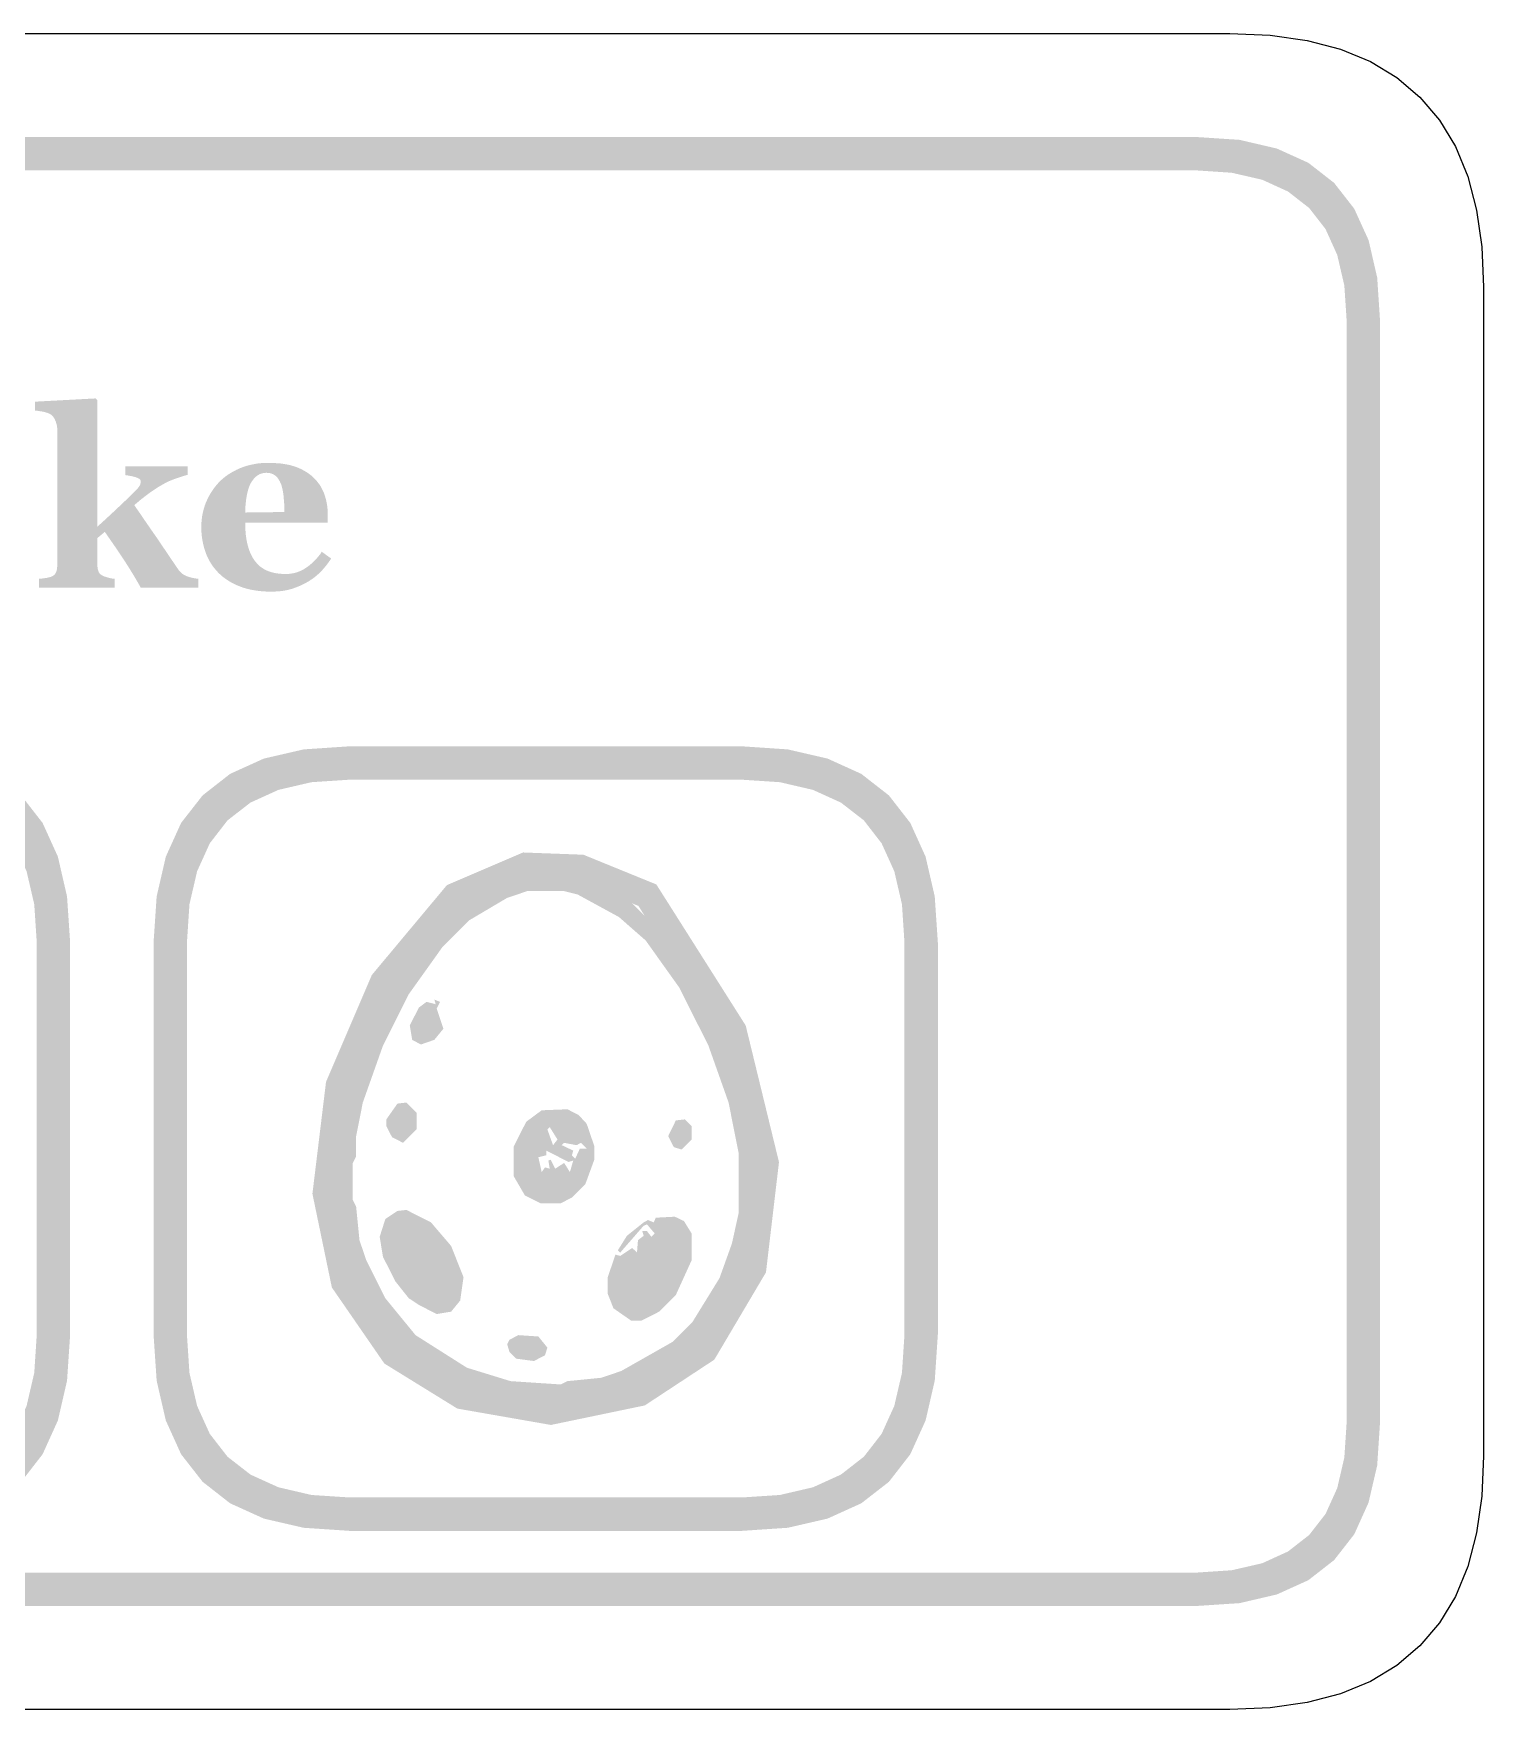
# Model space of a CAD drawing. Header units: millimetres. Extents: x 4 to 272, y 4 to 144.
# Drawn here: x 254.66 to 272.04, y 27.96 to 48.04 of the extents above; entities that cross this region are included whole.
import ezdxf

# ---------------------------------------------------------------- set-up
doc = ezdxf.new("R2010")
doc.units = ezdxf.units.MM
doc.layers.add('CUT', color=1, linetype='Continuous')
doc.layers.add('RASTER', color=7, linetype='Continuous')

msp = doc.modelspace()

# ---------------------------------------------------------------- hatches: boundary and pattern name
at = {"layer": 'RASTER'}
h = msp.add_hatch(color=7, dxfattribs=at)
h.paths.add_polyline_path([(209.2, 44.6), (209.234, 45.116), (209.337, 45.563), (209.509, 45.941), (209.75, 46.25), (210.059, 46.491), (210.438, 46.662), (210.884, 46.766), (211.4, 46.8), (268.6, 46.8), (269.116, 46.766), (269.563, 46.662), (269.941, 46.491), (270.25, 46.25), (270.491, 45.941), (270.663, 45.563), (270.766, 45.116), (270.8, 44.6), (270.8, 31.4), (270.766, 30.884), (270.662, 30.438), (270.491, 30.059), (270.25, 29.75), (269.941, 29.509), (269.563, 29.338), (269.116, 29.234), (268.6, 29.2), (211.4, 29.2), (210.884, 29.234), (210.438, 29.338), (210.059, 29.509), (209.75, 29.75), (209.509, 30.059), (209.337, 30.438), (209.234, 30.884), (209.2, 31.4)])
h.paths.add_polyline_path([(209.6, 44.6), (209.6, 31.4), (209.628, 30.978), (209.712, 30.613), (209.853, 30.303), (210.05, 30.05), (210.303, 29.853), (210.613, 29.712), (210.978, 29.628), (211.4, 29.6), (268.6, 29.6), (269.022, 29.628), (269.388, 29.712), (269.697, 29.853), (269.95, 30.05), (270.147, 30.303), (270.287, 30.612), (270.372, 30.978), (270.4, 31.4), (270.4, 44.6), (270.372, 45.022), (270.287, 45.387), (270.147, 45.697), (269.95, 45.95), (269.697, 46.147), (269.388, 46.288), (269.022, 46.372), (268.6, 46.4), (211.4, 46.4), (210.978, 46.372), (210.613, 46.288), (210.303, 46.147), (210.05, 45.95), (209.853, 45.697), (209.712, 45.387), (209.628, 45.022), (209.6, 44.6)], flags=0)
msp.add_hatch(color=7, dxfattribs=at).paths.add_polyline_path([(256.637, 41.4), (255.947, 41.4), (255.916, 41.455), (255.885, 41.508), (255.855, 41.559), (255.825, 41.607), (255.796, 41.654), (255.768, 41.698), (255.741, 41.74), (255.714, 41.78), (255.688, 41.819), (255.662, 41.857), (255.637, 41.894), (255.612, 41.93), (255.587, 41.966), (255.563, 42.001), (255.539, 42.036), (255.515, 42.069), (255.427, 41.995), (255.427, 41.675), (255.427, 41.663), (255.428, 41.65), (255.429, 41.639), (255.431, 41.627), (255.433, 41.617), (255.436, 41.607), (255.439, 41.598), (255.442, 41.589), (255.447, 41.581), (255.452, 41.573), (255.458, 41.566), (255.465, 41.56), (255.473, 41.554), (255.482, 41.548), (255.491, 41.543), (255.502, 41.539), (255.508, 41.536), (255.515, 41.533), (255.523, 41.531), (255.53, 41.528), (255.538, 41.526), (255.546, 41.523), (255.555, 41.521), (255.563, 41.519), (255.572, 41.517), (255.581, 41.515), (255.59, 41.513), (255.598, 41.511), (255.607, 41.51), (255.616, 41.509), (255.625, 41.508), (255.634, 41.507), (255.634, 41.4), (254.727, 41.4), (254.727, 41.507), (254.736, 41.508), (254.745, 41.509), (254.754, 41.509), (254.763, 41.51), (254.773, 41.511), (254.782, 41.513), (254.791, 41.514), (254.8, 41.515), (254.809, 41.516), (254.818, 41.518), (254.826, 41.519), (254.834, 41.521), (254.842, 41.523), (254.85, 41.525), (254.857, 41.527), (254.865, 41.529), (254.876, 41.533), (254.886, 41.538), (254.895, 41.543), (254.904, 41.549), (254.911, 41.556), (254.918, 41.563), (254.924, 41.571), (254.928, 41.579), (254.932, 41.587), (254.936, 41.597), (254.938, 41.607), (254.941, 41.618), (254.943, 41.629), (254.944, 41.641), (254.945, 41.653), (254.945, 41.667), (254.945, 43.3), (254.945, 43.312), (254.944, 43.324), (254.942, 43.337), (254.94, 43.349), (254.937, 43.362), (254.933, 43.374), (254.929, 43.387), (254.924, 43.4), (254.918, 43.413), (254.912, 43.425), (254.905, 43.436), (254.898, 43.446), (254.89, 43.455), (254.881, 43.464), (254.872, 43.472), (254.862, 43.479), (254.854, 43.483), (254.846, 43.487), (254.837, 43.491), (254.827, 43.495), (254.816, 43.498), (254.804, 43.502), (254.792, 43.505), (254.778, 43.508), (254.764, 43.511), (254.751, 43.513), (254.738, 43.515), (254.725, 43.517), (254.713, 43.519), (254.7, 43.521), (254.689, 43.522), (254.677, 43.523), (254.677, 43.629), (255.405, 43.668), (255.427, 43.644), (255.427, 42.132), (255.455, 42.157), (255.483, 42.183), (255.512, 42.209), (255.542, 42.237), (255.573, 42.265), (255.605, 42.295), (255.637, 42.325), (255.671, 42.357), (255.704, 42.388), (255.735, 42.418), (255.765, 42.446), (255.793, 42.473), (255.819, 42.499), (255.844, 42.523), (255.867, 42.546), (255.888, 42.567), (255.9, 42.58), (255.91, 42.591), (255.919, 42.601), (255.926, 42.611), (255.932, 42.62), (255.937, 42.629), (255.94, 42.636), (255.942, 42.643), (255.943, 42.649), (255.944, 42.655), (255.945, 42.659), (255.946, 42.664), (255.946, 42.667), (255.947, 42.67), (255.947, 42.673), (255.947, 42.674), (255.946, 42.681), (255.944, 42.687), (255.941, 42.693), (255.935, 42.699), (255.929, 42.704), (255.921, 42.709), (255.912, 42.714), (255.901, 42.718), (255.889, 42.723), (255.875, 42.727), (255.86, 42.731), (255.843, 42.735), (255.825, 42.739), (255.806, 42.742), (255.785, 42.746), (255.762, 42.749), (255.762, 42.853), (256.507, 42.853), (256.507, 42.752), (256.471, 42.742), (256.438, 42.732), (256.407, 42.722), (256.378, 42.712), (256.351, 42.703), (256.326, 42.693), (256.304, 42.684), (256.283, 42.675), (256.264, 42.666), (256.244, 42.656), (256.224, 42.645), (256.203, 42.633), (256.182, 42.621), (256.16, 42.608), (256.138, 42.594), (256.115, 42.579), (256.101, 42.569), (256.086, 42.559), (256.071, 42.549), (256.056, 42.539), (256.042, 42.528), (256.027, 42.518), (256.013, 42.507), (255.999, 42.496), (255.985, 42.485), (255.97, 42.474), (255.954, 42.461), (255.938, 42.448), (255.922, 42.434), (255.905, 42.42), (255.887, 42.405), (255.869, 42.389), (255.905, 42.337), (255.94, 42.287), (255.974, 42.237), (256.007, 42.188), (256.04, 42.141), (256.072, 42.094), (256.104, 42.048), (256.135, 42.004), (256.165, 41.959), (256.196, 41.914), (256.227, 41.868), (256.259, 41.821), (256.291, 41.774), (256.323, 41.726), (256.356, 41.678), (256.389, 41.629), (256.401, 41.612), (256.413, 41.597), (256.427, 41.583), (256.44, 41.571), (256.455, 41.56), (256.47, 41.551), (256.486, 41.543), (256.502, 41.536), (256.519, 41.531), (256.536, 41.526), (256.553, 41.521), (256.57, 41.517), (256.586, 41.514), (256.603, 41.511), (256.62, 41.509), (256.637, 41.507)])
h = msp.add_hatch(color=7, dxfattribs=at)
h.paths.add_polyline_path([(258.228, 41.75), (258.215, 41.729), (258.201, 41.709), (258.186, 41.689), (258.171, 41.669), (258.155, 41.649), (258.139, 41.63), (258.122, 41.611), (258.104, 41.593), (258.086, 41.574), (258.067, 41.557), (258.047, 41.54), (258.027, 41.524), (258.006, 41.508), (257.984, 41.494), (257.962, 41.479), (257.939, 41.466), (257.915, 41.452), (257.89, 41.44), (257.865, 41.428), (257.841, 41.417), (257.816, 41.407), (257.791, 41.398), (257.766, 41.389), (257.741, 41.382), (257.715, 41.375), (257.689, 41.369), (257.661, 41.364), (257.633, 41.36), (257.604, 41.357), (257.573, 41.355), (257.542, 41.354), (257.51, 41.353), (257.457, 41.354), (257.405, 41.357), (257.356, 41.362), (257.308, 41.369), (257.262, 41.377), (257.218, 41.388), (257.176, 41.4), (257.136, 41.415), (257.097, 41.431), (257.06, 41.448), (257.025, 41.467), (256.992, 41.487), (256.96, 41.508), (256.93, 41.531), (256.902, 41.555), (256.876, 41.58), (256.851, 41.607), (256.828, 41.635), (256.806, 41.663), (256.786, 41.694), (256.768, 41.725), (256.751, 41.757), (256.736, 41.791), (256.723, 41.826), (256.711, 41.861), (256.701, 41.898), (256.692, 41.935), (256.685, 41.973), (256.679, 42.012), (256.675, 42.051), (256.673, 42.091), (256.672, 42.132), (256.673, 42.17), (256.676, 42.206), (256.68, 42.243), (256.686, 42.279), (256.694, 42.314), (256.703, 42.35), (256.714, 42.384), (256.727, 42.419), (256.742, 42.453), (256.757, 42.485), (256.775, 42.517), (256.794, 42.548), (256.814, 42.578), (256.835, 42.607), (256.859, 42.635), (256.883, 42.663), (256.909, 42.688), (256.936, 42.712), (256.965, 42.735), (256.996, 42.757), (257.028, 42.777), (257.062, 42.796), (257.097, 42.814), (257.134, 42.831), (257.173, 42.846), (257.212, 42.859), (257.253, 42.87), (257.295, 42.879), (257.338, 42.887), (257.382, 42.892), (257.427, 42.895), (257.473, 42.896), (257.524, 42.895), (257.571, 42.892), (257.617, 42.889), (257.66, 42.883), (257.701, 42.876), (257.74, 42.868), (257.776, 42.857), (257.81, 42.846), (257.843, 42.833), (257.873, 42.819), (257.903, 42.803), (257.931, 42.786), (257.957, 42.769), (257.983, 42.75), (258.006, 42.729), (258.029, 42.708), (258.049, 42.687), (258.067, 42.664), (258.085, 42.641), (258.101, 42.617), (258.115, 42.592), (258.128, 42.566), (258.14, 42.539), (258.15, 42.511), (258.159, 42.483), (258.167, 42.454), (258.173, 42.424), (258.179, 42.395), (258.183, 42.365), (258.186, 42.335), (258.188, 42.304), (258.188, 42.273), (258.188, 42.178), (257.198, 42.178), (257.2, 42.105), (257.205, 42.037), (257.214, 41.973), (257.227, 41.913), (257.243, 41.859), (257.263, 41.808), (257.287, 41.762), (257.314, 41.721), (257.345, 41.684), (257.38, 41.652), (257.42, 41.625), (257.464, 41.603), (257.512, 41.586), (257.564, 41.574), (257.621, 41.567), (257.681, 41.564), (257.715, 41.565), (257.749, 41.569), (257.781, 41.575), (257.812, 41.583), (257.843, 41.594), (257.872, 41.606), (257.901, 41.622), (257.929, 41.64), (257.956, 41.659), (257.982, 41.68), (258.007, 41.702), (258.031, 41.725), (258.054, 41.75), (258.076, 41.775), (258.097, 41.802), (258.116, 41.831)])
h.paths.add_polyline_path([(257.668, 42.307), (257.668, 42.329), (257.668, 42.351), (257.667, 42.373), (257.666, 42.396), (257.665, 42.418), (257.663, 42.441), (257.661, 42.464), (257.659, 42.487), (257.657, 42.509), (257.654, 42.531), (257.651, 42.551), (257.647, 42.571), (257.643, 42.589), (257.639, 42.606), (257.634, 42.623), (257.629, 42.638), (257.622, 42.654), (257.615, 42.67), (257.607, 42.685), (257.599, 42.698), (257.59, 42.711), (257.581, 42.722), (257.571, 42.732), (257.561, 42.742), (257.549, 42.75), (257.538, 42.757), (257.525, 42.763), (257.512, 42.768), (257.498, 42.772), (257.483, 42.775), (257.468, 42.776), (257.451, 42.777), (257.424, 42.775), (257.398, 42.77), (257.373, 42.761), (257.35, 42.748), (257.328, 42.732), (257.308, 42.713), (257.289, 42.689), (257.271, 42.663), (257.255, 42.632), (257.241, 42.597), (257.229, 42.558), (257.219, 42.515), (257.211, 42.468), (257.205, 42.416), (257.2, 42.361), (257.198, 42.301)], flags=0)
h = msp.add_hatch(color=7, dxfattribs=at)
h.paths.add_polyline_path([(245.7, 37.15), (245.737, 37.701), (245.847, 38.178), (246.03, 38.582), (246.288, 38.912), (246.618, 39.17), (247.022, 39.353), (247.499, 39.463), (248.05, 39.5), (252.75, 39.5), (253.301, 39.463), (253.778, 39.353), (254.182, 39.17), (254.513, 38.912), (254.77, 38.582), (254.953, 38.178), (255.063, 37.701), (255.1, 37.15), (255.1, 32.45), (255.063, 31.899), (254.953, 31.422), (254.77, 31.018), (254.513, 30.687), (254.182, 30.43), (253.778, 30.247), (253.301, 30.137), (252.75, 30.1), (248.05, 30.1), (247.499, 30.137), (247.022, 30.247), (246.618, 30.43), (246.288, 30.688), (246.03, 31.018), (245.847, 31.422), (245.737, 31.899), (245.7, 32.45)])
h.paths.add_polyline_path([(246.1, 37.15), (246.1, 32.45), (246.13, 31.993), (246.222, 31.597), (246.374, 31.262), (246.588, 30.988), (246.862, 30.774), (247.197, 30.622), (247.593, 30.53), (248.05, 30.5), (252.75, 30.5), (253.207, 30.53), (253.603, 30.622), (253.938, 30.774), (254.213, 30.988), (254.426, 31.262), (254.578, 31.597), (254.67, 31.993), (254.7, 32.45), (254.7, 37.15), (254.67, 37.607), (254.578, 38.003), (254.426, 38.338), (254.213, 38.613), (253.938, 38.826), (253.603, 38.978), (253.207, 39.07), (252.75, 39.1), (248.05, 39.1), (247.593, 39.07), (247.197, 38.978), (246.862, 38.826), (246.587, 38.613), (246.374, 38.338), (246.222, 38.003), (246.13, 37.607), (246.1, 37.15)], flags=0)
h = msp.add_hatch(color=7, dxfattribs=at)
h.paths.add_polyline_path([(256.1, 37.15), (256.137, 37.701), (256.247, 38.178), (256.43, 38.582), (256.688, 38.912), (257.018, 39.17), (257.422, 39.353), (257.899, 39.463), (258.45, 39.5), (263.15, 39.5), (263.701, 39.463), (264.178, 39.353), (264.582, 39.17), (264.913, 38.912), (265.17, 38.582), (265.353, 38.178), (265.463, 37.701), (265.5, 37.15), (265.5, 32.45), (265.463, 31.899), (265.353, 31.422), (265.17, 31.018), (264.913, 30.687), (264.582, 30.43), (264.178, 30.247), (263.701, 30.137), (263.15, 30.1), (258.45, 30.1), (257.899, 30.137), (257.422, 30.247), (257.018, 30.43), (256.688, 30.688), (256.43, 31.018), (256.247, 31.422), (256.137, 31.899), (256.1, 32.45)])
h.paths.add_polyline_path([(256.5, 37.15), (256.5, 32.45), (256.53, 31.993), (256.622, 31.597), (256.774, 31.262), (256.987, 30.988), (257.262, 30.774), (257.597, 30.622), (257.993, 30.53), (258.45, 30.5), (263.15, 30.5), (263.607, 30.53), (264.003, 30.622), (264.338, 30.774), (264.613, 30.988), (264.826, 31.262), (264.978, 31.597), (265.07, 31.993), (265.1, 32.45), (265.1, 37.15), (265.07, 37.607), (264.978, 38.003), (264.826, 38.338), (264.613, 38.613), (264.338, 38.826), (264.003, 38.978), (263.607, 39.07), (263.15, 39.1), (258.45, 39.1), (257.993, 39.07), (257.597, 38.978), (257.262, 38.826), (256.987, 38.613), (256.774, 38.338), (256.622, 38.003), (256.53, 37.607), (256.5, 37.15)], flags=0)
h = msp.add_hatch(color=7, dxfattribs=at)
h.paths.add_polyline_path([(260.529, 38.228), (261.252, 38.201), (262.126, 37.845), (263.197, 36.155), (263.596, 34.518), (263.44, 33.197), (262.821, 32.151), (261.988, 31.603), (260.863, 31.369), (259.741, 31.565), (258.866, 32.105), (258.237, 33.016), (258.004, 34.139), (258.167, 35.479), (258.716, 36.76), (259.616, 37.837)])
h.paths.add_polyline_path([(260.589, 37.905), (259.812, 37.573), (258.992, 36.591), (258.479, 35.395), (258.328, 34.153), (258.537, 33.144), (259.091, 32.342), (259.857, 31.869), (260.858, 31.695), (261.864, 31.904), (262.583, 32.377), (263.13, 33.301), (263.272, 34.498), (262.899, 36.029), (261.911, 37.588), (261.184, 37.883), (260.589, 37.905)], flags=0)
h = msp.add_hatch(color=7, dxfattribs=at)
h.paths.add_polyline_path([(260.51, 37.954), (261.102, 37.966), (261.343, 37.885), (261.837, 37.616), (262.28, 37.174), (262.561, 36.772), (262.871, 36.197), (263.152, 35.473), (263.313, 34.789), (263.313, 33.824), (263.273, 33.623), (263.072, 33.02), (262.883, 32.686), (262.4, 32.163), (262.159, 32.002), (261.785, 31.813), (261.182, 31.653), (260.458, 31.653), (260.257, 31.693), (259.775, 31.854), (259.36, 32.083), (258.999, 32.364), (258.757, 32.646), (258.407, 33.342), (258.287, 33.824), (258.287, 34.709), (258.327, 34.789), (258.367, 35.191), (258.488, 35.593), (258.838, 36.41), (259.159, 36.932), (259.602, 37.455), (260.044, 37.777)])
h.paths.add_polyline_path([(260.579, 37.765), (260.338, 37.684), (259.883, 37.415), (259.561, 37.093), (259.159, 36.53), (258.85, 35.915), (258.608, 35.232), (258.528, 34.829), (258.528, 34.588), (258.488, 34.508), (258.488, 34.065), (258.528, 33.985), (258.568, 33.583), (258.649, 33.342), (258.878, 32.887), (259.24, 32.445), (259.855, 32.055), (260.378, 31.894), (260.981, 31.854), (261.061, 31.894), (261.463, 31.934), (261.705, 32.015), (262.32, 32.364), (262.561, 32.606), (262.883, 33.128), (263.032, 33.543), (263.112, 33.905), (263.112, 34.628), (262.992, 35.232), (262.75, 35.915), (262.4, 36.611), (261.998, 37.174), (261.677, 37.455), (261.182, 37.725), (261.021, 37.765)], flags=0)
h.paths.add_polyline_path([(259.465, 36.466), (259.533, 36.438), (259.493, 36.357), (259.574, 36.116), (259.465, 35.983), (259.304, 35.927), (259.2, 35.983), (259.171, 36.156), (259.28, 36.37), (259.372, 36.438), (259.481, 36.41)], flags=0)
h.paths.add_polyline_path([(259.023, 35.219), (259.131, 35.232), (259.252, 35.111), (259.252, 34.91), (259.091, 34.749), (258.958, 34.817), (258.89, 34.95), (258.89, 35.03)], flags=0)
h.paths.add_polyline_path([(260.752, 35.139), (261.061, 35.151), (261.194, 35.083), (261.291, 34.978), (261.383, 34.709), (261.383, 34.548), (261.275, 34.254), (261.114, 34.094), (260.981, 34.025), (260.74, 34.025), (260.551, 34.118), (260.418, 34.347), (260.418, 34.709), (260.567, 35.002)], flags=0)
h.paths.add_polyline_path([(262.36, 35.018), (262.469, 35.03), (262.549, 34.95), (262.549, 34.789), (262.429, 34.669), (262.336, 34.697), (262.268, 34.829)], flags=0)
h.paths.add_polyline_path([(260.848, 34.938), (260.82, 34.91), (260.888, 34.721), (260.941, 34.789)], flags=0)
h.paths.add_polyline_path([(261.021, 34.749), (260.993, 34.721), (261.13, 34.656), (261.114, 34.6), (261.154, 34.56), (261.21, 34.681), (261.291, 34.681), (261.222, 34.749), (261.17, 34.721)], flags=0)
h.paths.add_polyline_path([(260.808, 34.656), (260.808, 34.6), (260.712, 34.576), (260.752, 34.399), (260.792, 34.455), (260.848, 34.439), (260.832, 34.536), (260.86, 34.548), (260.913, 34.439), (261.021, 34.508), (261.09, 34.399), (261.13, 34.536), (261.073, 34.52)], flags=0)
h.paths.add_polyline_path([(259.023, 33.933), (259.131, 33.945), (259.425, 33.796), (259.666, 33.514), (259.815, 33.14), (259.775, 32.859), (259.666, 32.726), (259.493, 32.698), (259.28, 32.807), (259.159, 32.887), (258.999, 33.088), (258.85, 33.382), (258.81, 33.623), (258.878, 33.836)], flags=0)
h.paths.add_polyline_path([(262.119, 33.852), (262.348, 33.864), (262.457, 33.812), (262.549, 33.663), (262.549, 33.342), (262.36, 32.927), (262.159, 32.726), (261.946, 32.618), (261.825, 32.618), (261.612, 32.767), (261.544, 32.939), (261.544, 33.14), (261.636, 33.41), (261.693, 33.394), (261.837, 33.49), (261.894, 33.434), (261.906, 33.583), (261.974, 33.635), (261.958, 33.691), (262.014, 33.691), (262.067, 33.623), (262.107, 33.663), (262.014, 33.772), (261.974, 33.756), (261.693, 33.434), (261.665, 33.462), (261.773, 33.635), (261.974, 33.796), (262.026, 33.824), (262.095, 33.796)], flags=0)
h.paths.add_polyline_path([(260.47, 32.445), (260.712, 32.429), (260.82, 32.296), (260.792, 32.204), (260.659, 32.135), (260.446, 32.163), (260.366, 32.244), (260.338, 32.336), (260.366, 32.389)], flags=0)

# ---------------------------------------------------------------- linework, layer by layer
at = {"layer": 'CUT'}
msp.add_lwpolyline([(210.999, 48.04), (269.001, 48.04), (269.483, 48.019), (269.925, 47.956), (270.325, 47.851), (270.685, 47.703), (271.003, 47.512), (271.278, 47.278), (271.512, 47.003), (271.703, 46.685), (271.851, 46.325), (271.956, 45.925), (272.019, 45.483), (272.04, 45.001), (272.04, 30.999), (272.019, 30.517), (271.956, 30.075), (271.851, 29.675), (271.703, 29.315), (271.512, 28.997), (271.278, 28.722), (271.003, 28.488), (270.685, 28.297), (270.325, 28.149), (269.925, 28.044), (269.483, 27.981), (269.001, 27.96), (210.999, 27.96)], dxfattribs=at)

doc.saveas('drawing.dxf')
